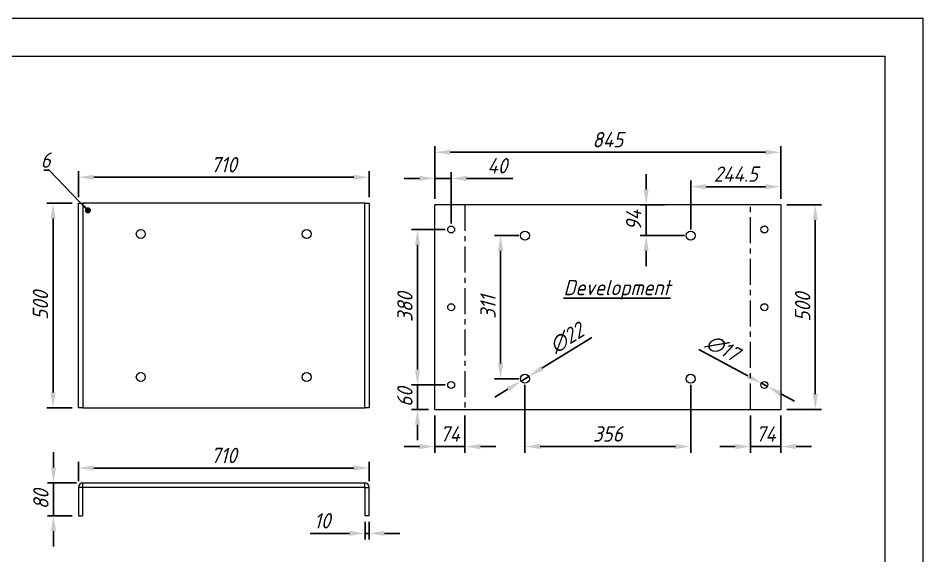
# Model space of a CAD drawing. Header units: millimetres. Extents: x 10754 to 21058, y -8295 to 3421.
# Drawn here: x 16638 to 21058, y 791 to 3421 of the extents above; entities that cross this region are included whole.
import ezdxf

# ---------------------------------------------------------------- set-up
doc = ezdxf.new("R2010")
doc.units = ezdxf.units.MM
doc.header["$LTSCALE"] = 10
doc.header["$PDSIZE"] = -1
doc.linetypes.add('CENTERX2', pattern=[20.32, 12.7, -2.54, 2.54, -2.54])
doc.linetypes.add('SLD-Solid', pattern=[0])
doc.styles.add('GENISO', font='geniso.shx', dxfattribs={"oblique": 15})
doc.dimstyles.new('Scale 1B 2', dxfattribs={"dimscale": 30, "dimtxt": 2.5, "dimasz": 2.5, "dimexe": 1, "dimexo": 1, "dimgap": 0.8, "dimtad": 1, "dimdec": 0, "dimlfac": 0.5, "dimzin": 0, "dimtxsty": 'GENISO', "dimcen": 2.5, "dimclrd": 1, "dimclre": 1, "dimclrt": 256, "dimadec": 0, "dimazin": 0, "dimtfac": 1, "dimtdec": 0, "dimtmove": 0, "dimatfit": 3, "dimfxl": 1, "dimtzin": 0, "dimlwd": -1, "dimlwe": -1, "dimarcsym": 0})
doc.dimstyles.new('Scale 1B5', dxfattribs={"dimscale": 30, "dimtxt": 2.5, "dimasz": 2.5, "dimexe": 1, "dimexo": 1, "dimgap": 0.8, "dimtad": 1, "dimdec": 0, "dimlfac": 0.2, "dimzin": 0, "dimtxsty": 'GENISO', "dimcen": 2.5, "dimclrd": 1, "dimclre": 1, "dimclrt": 256, "dimadec": 0, "dimazin": 0, "dimtfac": 1, "dimtdec": 0, "dimtmove": 0, "dimatfit": 3, "dimfxl": 1, "dimtzin": 0, "dimlwd": -1, "dimlwe": -1, "dimarcsym": 0})

# ---------------------------------------------------------------- blocks, each defined once
blk = doc.blocks.new('*D102')
at = {"color": 1, "transparency": 16777216}
for p, q in [((16932.6, 2545.6), (16932.6, 2672.8)), ((18352.6, 2545.6), (18352.6, 2672.8)), ((17007.6, 2642.8), (18277.6, 2642.8))]:
    blk.add_line(p, q, dxfattribs=at)
for points in [[(17007.6, 2655.3), (17007.6, 2630.3), (16932.6, 2642.8)], [(18277.6, 2655.3), (18277.6, 2630.3), (18352.6, 2642.8)]]:
    blk.add_solid(points, dxfattribs=at)
at = {"layer": 'Defpoints', "color": 0, "transparency": 16777216}
for p in [(18352.6, 2642.8), (16932.6, 2515.6), (18352.6, 2515.6)]:
    blk.add_point(p, dxfattribs=at)
at = {"transparency": 16777216, "insert": (17642.6, 2704.3), "char_height": 75, "attachment_point": 5, "style": 'GENISO'}
blk.add_mtext('710', dxfattribs=at)
blk = doc.blocks.new('*D103')
at = {"color": 1, "transparency": 16777216}
for p, q in [((16902.6, 2515.6), (16778.9, 2515.6)), ((16808.9, 2440.6), (16808.9, 1590.6)), ((16902.6, 1515.6), (16778.9, 1515.6))]:
    blk.add_line(p, q, dxfattribs=at)
for points in [[(16796.4, 2440.6), (16821.4, 2440.6), (16808.9, 2515.6)], [(16796.4, 1590.6), (16821.4, 1590.6), (16808.9, 1515.6)]]:
    blk.add_solid(points, dxfattribs=at)
at = {"layer": 'Defpoints', "color": 0, "transparency": 16777216}
for p in [(16932.6, 2515.6), (16808.9, 1515.6), (16932.6, 1515.6)]:
    blk.add_point(p, dxfattribs=at)
at = {"transparency": 16777216, "insert": (16747.4, 2015.6), "char_height": 75, "attachment_point": 5, "rotation": 90, "style": 'GENISO'}
blk.add_mtext('500', dxfattribs=at)
blk = doc.blocks.new('*D104')
at = {"color": 1, "transparency": 16777216}
for p, q in [((16811.1, 1222.8), (16811.1, 1297.8)), ((16924.1, 1147.8), (16781.1, 1147.8)), ((16811.1, 987.8), (16811.1, 1147.8)), ((16902.6, 987.8), (16781.1, 987.8)), ((16811.1, 912.8), (16811.1, 837.8))]:
    blk.add_line(p, q, dxfattribs=at)
for points in [[(16798.6, 1222.8), (16823.6, 1222.8), (16811.1, 1147.8)], [(16798.6, 912.8), (16823.6, 912.8), (16811.1, 987.8)]]:
    blk.add_solid(points, dxfattribs=at)
at = {"layer": 'Defpoints', "color": 0, "transparency": 16777216}
for p in [(16811.1, 1147.8), (16954.1, 1147.8), (16932.6, 987.8)]:
    blk.add_point(p, dxfattribs=at)
at = {"transparency": 16777216, "insert": (16749.6, 1067.8), "char_height": 75, "attachment_point": 5, "rotation": 90, "style": 'GENISO'}
blk.add_mtext('80', dxfattribs=at)
blk = doc.blocks.new('*D105')
at = {"color": 1, "transparency": 16777216}
for p, q in [((16932.6, 1156.4), (16932.6, 1250.9)), ((18352.6, 1156.7), (18352.6, 1250.9)), ((18277.6, 1220.9), (17007.6, 1220.9))]:
    blk.add_line(p, q, dxfattribs=at)
for points in [[(17007.6, 1233.4), (17007.6, 1208.4), (16932.6, 1220.9)], [(18277.6, 1233.4), (18277.6, 1208.4), (18352.6, 1220.9)]]:
    blk.add_solid(points, dxfattribs=at)
at = {"layer": 'Defpoints', "color": 0, "transparency": 16777216}
for p in [(16932.6, 1220.9), (16932.6, 1126.4), (18352.6, 1126.7)]:
    blk.add_point(p, dxfattribs=at)
at = {"transparency": 16777216, "insert": (17642.6, 1282.4), "char_height": 75, "attachment_point": 5, "style": 'GENISO'}
blk.add_mtext('710', dxfattribs=at)
blk = doc.blocks.new('*D106')
at = {"color": 1, "transparency": 16777216}
for p, q in [((18332.6, 957.8), (18332.6, 871.5)), ((18352.6, 957.8), (18352.6, 871.5)), ((18257.6, 901.5), (18064, 901.5)), ((18352.6, 901.5), (18332.6, 901.5)), ((18427.6, 901.5), (18502.6, 901.5))]:
    blk.add_line(p, q, dxfattribs=at)
for points in [[(18257.6, 914), (18257.6, 889), (18332.6, 901.5)], [(18427.6, 914), (18427.6, 889), (18352.6, 901.5)]]:
    blk.add_solid(points, dxfattribs=at)
at = {"layer": 'Defpoints', "color": 0, "transparency": 16777216}
for p in [(18332.6, 987.8), (18352.6, 987.8), (18332.6, 901.5)]:
    blk.add_point(p, dxfattribs=at)
at = {"transparency": 16777216, "insert": (18123.3, 963), "char_height": 75, "attachment_point": 5, "style": 'GENISO'}
blk.add_mtext('10', dxfattribs=at)
blk = doc.blocks.new('*D107')
at = {"color": 1, "transparency": 16777216}
for p, q in [((20393.6, 2507.4), (20562, 2507.4)), ((20532, 2432.4), (20532, 1582.4)), ((20393.6, 1507.4), (20562, 1507.4))]:
    blk.add_line(p, q, dxfattribs=at)
for points in [[(20519.5, 2432.4), (20544.5, 2432.4), (20532, 2507.4)], [(20519.5, 1582.4), (20544.5, 1582.4), (20532, 1507.4)]]:
    blk.add_solid(points, dxfattribs=at)
at = {"layer": 'Defpoints', "color": 0, "transparency": 16777216}
for p in [(20363.6, 2507.4), (20363.6, 1507.4), (20532, 1507.4)]:
    blk.add_point(p, dxfattribs=at)
at = {"transparency": 16777216, "insert": (20470.5, 2007.4), "char_height": 75, "attachment_point": 5, "rotation": 90, "style": 'GENISO'}
blk.add_mtext('500', dxfattribs=at)
blk = doc.blocks.new('*D108')
at = {"color": 1, "transparency": 16777216}
for p, q in [((18673.5, 2537.4), (18673.5, 2795)), ((20363.6, 2537.4), (20363.6, 2795)), ((18748.5, 2765), (20288.6, 2765))]:
    blk.add_line(p, q, dxfattribs=at)
for points in [[(18748.5, 2777.5), (18748.5, 2752.5), (18673.5, 2765)], [(20288.6, 2777.5), (20288.6, 2752.5), (20363.6, 2765)]]:
    blk.add_solid(points, dxfattribs=at)
at = {"layer": 'Defpoints', "color": 0, "transparency": 16777216}
for p in [(20363.6, 2765), (18673.5, 2507.4), (20363.6, 2507.4)]:
    blk.add_point(p, dxfattribs=at)
at = {"transparency": 16777216, "insert": (19518.5, 2826.5), "char_height": 75, "attachment_point": 5, "style": 'GENISO'}
blk.add_mtext('845', dxfattribs=at)
blk = doc.blocks.new('*D109')
at = {"color": 1, "transparency": 16777216}
for p, q in [((19113.5, 1627.4), (19113.5, 1296)), ((19923.5, 1627.4), (19923.5, 1296)), ((19848.5, 1326), (19188.5, 1326))]:
    blk.add_line(p, q, dxfattribs=at)
for points in [[(19188.5, 1338.5), (19188.5, 1313.5), (19113.5, 1326)], [(19848.5, 1338.5), (19848.5, 1313.5), (19923.5, 1326)]]:
    blk.add_solid(points, dxfattribs=at)
at = {"layer": 'Defpoints', "color": 0, "transparency": 16777216}
for p in [(19113.5, 1657.4), (19923.5, 1657.4), (19113.5, 1326)]:
    blk.add_point(p, dxfattribs=at)
at = {"transparency": 16777216, "insert": (19518.5, 1387.5), "char_height": 75, "attachment_point": 5, "style": 'GENISO'}
blk.add_mtext('356', dxfattribs=at)
blk = doc.blocks.new('*D110')
at = {"color": 1, "transparency": 16777216}
for p, q in [((20216.1, 1477.4), (20216.1, 1296)), ((20363.6, 1477.4), (20363.6, 1296)), ((20141.1, 1326), (20066.1, 1326)), ((20363.6, 1326), (20216.1, 1326)), ((20438.6, 1326), (20513.6, 1326))]:
    blk.add_line(p, q, dxfattribs=at)
for points in [[(20141.1, 1338.5), (20141.1, 1313.5), (20216.1, 1326)], [(20438.6, 1338.5), (20438.6, 1313.5), (20363.6, 1326)]]:
    blk.add_solid(points, dxfattribs=at)
at = {"layer": 'Defpoints', "color": 0, "transparency": 16777216}
for p in [(20216.1, 1507.4), (20363.6, 1507.4), (20216.1, 1326)]:
    blk.add_point(p, dxfattribs=at)
at = {"transparency": 16777216, "insert": (20289.8, 1387.5), "char_height": 75, "attachment_point": 5, "style": 'GENISO'}
blk.add_mtext('74', dxfattribs=at)
blk = doc.blocks.new('*D111')
at = {"color": 1, "transparency": 16777216}
for p, q in [((18673.5, 1477.4), (18673.5, 1296)), ((18821, 1477.4), (18821, 1296)), ((18598.5, 1326), (18523.5, 1326)), ((18821, 1326), (18673.5, 1326)), ((18896, 1326), (18971, 1326))]:
    blk.add_line(p, q, dxfattribs=at)
for points in [[(18598.5, 1338.5), (18598.5, 1313.5), (18673.5, 1326)], [(18896, 1338.5), (18896, 1313.5), (18821, 1326)]]:
    blk.add_solid(points, dxfattribs=at)
at = {"layer": 'Defpoints', "color": 0, "transparency": 16777216}
for p in [(18673.5, 1507.4), (18821, 1507.4), (18673.5, 1326)]:
    blk.add_point(p, dxfattribs=at)
at = {"transparency": 16777216, "insert": (18747.2, 1387.5), "char_height": 75, "attachment_point": 5, "style": 'GENISO'}
blk.add_mtext('74', dxfattribs=at)
blk = doc.blocks.new('*D112')
at = {"color": 1, "transparency": 16777216}
for p, q in [((19083.5, 2357.4), (18964.8, 2357.4)), ((18994.8, 1732.4), (18994.8, 2282.4)), ((19083.5, 1657.4), (18964.8, 1657.4))]:
    blk.add_line(p, q, dxfattribs=at)
for points in [[(18982.3, 2282.4), (19007.3, 2282.4), (18994.8, 2357.4)], [(18982.3, 1732.4), (19007.3, 1732.4), (18994.8, 1657.4)]]:
    blk.add_solid(points, dxfattribs=at)
at = {"layer": 'Defpoints', "color": 0, "transparency": 16777216}
for p in [(18994.8, 2357.4), (19113.5, 2357.4), (19113.5, 1657.4)]:
    blk.add_point(p, dxfattribs=at)
at = {"transparency": 16777216, "insert": (18933.3, 2007.4), "char_height": 75, "attachment_point": 5, "rotation": 90, "style": 'GENISO'}
blk.add_mtext('311', dxfattribs=at)
blk = doc.blocks.new('*D113')
at = {"color": 1, "transparency": 16777216}
for p, q in [((18723.5, 2387.4), (18559, 2387.4)), ((18589, 1702.4), (18589, 2312.4)), ((18723.5, 1627.4), (18559, 1627.4))]:
    blk.add_line(p, q, dxfattribs=at)
for points in [[(18576.5, 2312.4), (18601.5, 2312.4), (18589, 2387.4)], [(18576.5, 1702.4), (18601.5, 1702.4), (18589, 1627.4)]]:
    blk.add_solid(points, dxfattribs=at)
at = {"layer": 'Defpoints', "color": 0, "transparency": 16777216}
for p in [(18589, 2387.4), (18753.5, 2387.4), (18753.5, 1627.4)]:
    blk.add_point(p, dxfattribs=at)
at = {"transparency": 16777216, "insert": (18527.5, 2007.4), "char_height": 75, "attachment_point": 5, "rotation": 90, "style": 'GENISO'}
blk.add_mtext('380', dxfattribs=at)
blk = doc.blocks.new('*D114')
at = {"color": 1, "transparency": 16777216}
for p, q in [((18589, 1702.4), (18589, 1777.4)), ((18723.5, 1627.4), (18559, 1627.4)), ((18589, 1627.4), (18589, 1507.4)), ((18643.5, 1507.4), (18559, 1507.4)), ((18589, 1432.4), (18589, 1357.4))]:
    blk.add_line(p, q, dxfattribs=at)
for points in [[(18576.5, 1702.4), (18601.5, 1702.4), (18589, 1627.4)], [(18576.5, 1432.4), (18601.5, 1432.4), (18589, 1507.4)]]:
    blk.add_solid(points, dxfattribs=at)
at = {"layer": 'Defpoints', "color": 0, "transparency": 16777216}
for p in [(18753.5, 1627.4), (18589, 1507.4), (18673.5, 1507.4)]:
    blk.add_point(p, dxfattribs=at)
at = {"transparency": 16777216, "insert": (18527.5, 1567.4), "char_height": 75, "attachment_point": 5, "rotation": 90, "style": 'GENISO'}
blk.add_mtext('60', dxfattribs=at)
blk = doc.blocks.new('*D115')
at = {"color": 1, "transparency": 16777216}
for p, q in [((18673.5, 2537.4), (18673.5, 2667.4)), ((18753.5, 2417.4), (18753.5, 2667.4)), ((18598.5, 2637.4), (18523.5, 2637.4)), ((18673.5, 2637.4), (18753.5, 2637.4)), ((18828.5, 2637.4), (19054.6, 2637.4))]:
    blk.add_line(p, q, dxfattribs=at)
for points in [[(18598.5, 2649.9), (18598.5, 2624.9), (18673.5, 2637.4)], [(18828.5, 2649.9), (18828.5, 2624.9), (18753.5, 2637.4)]]:
    blk.add_solid(points, dxfattribs=at)
at = {"layer": 'Defpoints', "color": 0, "transparency": 16777216}
for p in [(18673.5, 2637.4), (18673.5, 2507.4), (18753.5, 2387.4)]:
    blk.add_point(p, dxfattribs=at)
at = {"transparency": 16777216, "insert": (18979, 2698.9), "char_height": 75, "attachment_point": 5, "style": 'GENISO'}
blk.add_mtext('40', dxfattribs=at)
blk = doc.blocks.new('*D116')
at = {"color": 1, "transparency": 16777216}
for p, q in [((19440.5, 1859.6), (19196, 1708.5)), ((19094.8, 1645.9), (19132.3, 1669)), ((19031, 1606.4), (18967.2, 1567))]:
    blk.add_line(p, q, dxfattribs=at)
for points in [[(19189.5, 1719.1), (19202.6, 1697.8), (19132.3, 1669)], [(19024.5, 1617.1), (19037.6, 1595.8), (19094.8, 1645.9)]]:
    blk.add_solid(points, dxfattribs=at)
at = {"layer": 'Defpoints', "color": 0, "transparency": 16777216}
for p in [(19094.8, 1645.9), (19132.3, 1669)]:
    blk.add_point(p, dxfattribs=at)
at = {"transparency": 16777216, "insert": (19317.8, 1856.1), "char_height": 75, "attachment_point": 5, "rotation": 31.7311, "style": 'GENISO'}
blk.add_mtext('∅22', dxfattribs=at)
blk = doc.blocks.new('*D117')
at = {"color": 1, "transparency": 16777216}
for p, q in [((19962.5, 1801.1), (20202.7, 1671.2)), ((20298.6, 1619.4), (20268.7, 1635.5)), ((20364.5, 1583.7), (20430.5, 1548))]:
    blk.add_line(p, q, dxfattribs=at)
for points in [[(20208.6, 1682.2), (20196.7, 1660.2), (20268.7, 1635.5)], [(20370.5, 1594.7), (20358.6, 1572.7), (20298.6, 1619.4)]]:
    blk.add_solid(points, dxfattribs=at)
at = {"layer": 'Defpoints', "color": 0, "transparency": 16777216}
for p in [(20268.7, 1635.5), (20298.6, 1619.4)]:
    blk.add_point(p, dxfattribs=at)
at = {"transparency": 16777216, "insert": (20078.8, 1808.1), "char_height": 75, "attachment_point": 5, "rotation": 331.6003, "style": 'GENISO'}
blk.add_mtext('∅17', dxfattribs=at)
blk = doc.blocks.new('*D118')
at = {"color": 1, "transparency": 16777216}
for p, q in [((19923.5, 2387.4), (19923.5, 2626.6)), ((20363.6, 2537.4), (20363.6, 2626.6)), ((19998.5, 2596.6), (20288.6, 2596.6))]:
    blk.add_line(p, q, dxfattribs=at)
for points in [[(19998.5, 2609.1), (19998.5, 2584.1), (19923.5, 2596.6)], [(20288.6, 2609.1), (20288.6, 2584.1), (20363.6, 2596.6)]]:
    blk.add_solid(points, dxfattribs=at)
at = {"layer": 'Defpoints', "color": 0, "transparency": 16777216}
for p in [(20363.6, 2596.6), (20363.6, 2507.4), (19923.5, 2357.4)]:
    blk.add_point(p, dxfattribs=at)
at = {"transparency": 16777216, "insert": (20143.6, 2658.1), "char_height": 75, "attachment_point": 5, "style": 'GENISO'}
blk.add_mtext('244.5', dxfattribs=at)
blk = doc.blocks.new('*D119')
at = {"color": 1, "transparency": 16777216}
for p, q in [((19706, 2582.4), (19706, 2657.4)), ((19795.8, 2507.4), (19676, 2507.4)), ((19706, 2357.4), (19706, 2507.4)), ((19893.5, 2357.4), (19676, 2357.4)), ((19706, 2282.4), (19706, 2207.4))]:
    blk.add_line(p, q, dxfattribs=at)
for points in [[(19693.5, 2582.4), (19718.5, 2582.4), (19706, 2507.4)], [(19693.5, 2282.4), (19718.5, 2282.4), (19706, 2357.4)]]:
    blk.add_solid(points, dxfattribs=at)
at = {"layer": 'Defpoints', "color": 0, "transparency": 16777216}
for p in [(19706, 2507.4), (19825.8, 2507.4), (19923.5, 2357.4)]:
    blk.add_point(p, dxfattribs=at)
at = {"transparency": 16777216, "insert": (19644.5, 2432.4), "char_height": 75, "attachment_point": 5, "rotation": 90, "style": 'GENISO'}
blk.add_mtext('94', dxfattribs=at)

msp = doc.modelspace()

# ---------------------------------------------------------------- linework, layer by layer
at = {"color": 3, "lineweight": 13}
for p, q in [((16932.6, 1515.6), (16932.6, 2515.6)), ((16932.6, 2515.6), (16954.1, 2515.6)), ((16954.1, 2515.6), (16954.1, 1515.6)), ((18331.1, 2515.6), (16954.1, 2515.6)), ((18331.1, 1515.6), (18331.1, 2515.6)), ((18331.1, 2515.6), (18352.6, 2515.6)), ((18352.6, 2515.6), (18352.6, 1515.6)), ((18673.5, 1507.4), (18673.5, 2507.4)), ((20363.6, 2507.4), (18673.5, 2507.4)), ((20363.6, 2507.4), (20363.6, 1507.4)), ((16954.1, 1515.6), (16932.6, 1515.6)), ((16954.1, 1515.6), (18331.1, 1515.6)), ((18352.6, 1515.6), (18331.1, 1515.6)), ((18673.5, 1507.4), (20363.6, 1507.4)), ((16952.6, 1126.4), (16932.6, 1126.4)), ((16932.6, 1126.4), (16932.6, 987.8)), ((16952.6, 1126.4), (16952.6, 987.8)), ((16954.1, 1127.8), (16954.1, 1147.8)), ((16954.1, 1147.8), (18331.1, 1147.8)), ((16954.1, 1127.8), (18331.1, 1127.8)), ((18331.1, 1127.8), (18331.1, 1147.8)), ((18332.6, 1126.4), (18352.6, 1126.4)), ((18332.6, 987.8), (18332.6, 1126.4)), ((18352.6, 987.8), (18352.6, 1126.4)), ((16932.6, 987.8), (16952.6, 987.8)), ((18352.6, 987.8), (18332.6, 987.8))]:
    msp.add_line(p, q, dxfattribs=at)
at = {"color": 3, "linetype": 'CENTERX2', "lineweight": 13}
for p, q in [((18821, 2507.4), (18821, 1507.4)), ((20216.1, 1507.4), (20216.1, 2507.4))]:
    msp.add_line(p, q, dxfattribs=at)
at = {"color": 7, "linetype": 'SLD-Solid', "lineweight": 0}
for points in [[(10754.1, 3421.2), (21057.7, 3421.2), (21057.7, -3828.6), (10754.1, -3828.6)], [(10940.3, 3235), (20871.5, 3235), (20871.5, -3642.4), (10940.3, -3642.4)]]:
    msp.add_lwpolyline(points, close=True, dxfattribs=at)
at = {"color": 3, "lineweight": 13}
for centre, radius in [((17237.6, 2365.6), 22), ((18047.6, 2365.6), 22), ((18753.5, 2387.4), 17), ((20283.6, 2387.4), 17), ((19113.5, 2357.4), 22), ((19923.5, 2357.4), 22), ((18753.5, 2007.4), 17), ((20283.6, 2007.4), 17), ((17237.6, 1665.6), 22), ((18047.6, 1665.6), 22), ((18753.5, 1627.4), 17), ((19113.5, 1657.4), 22), ((19923.5, 1657.4), 22), ((20283.6, 1627.4), 17)]:
    msp.add_circle(centre, radius, dxfattribs=at)
for centre, radius, start, end in [((16954.1, 1126.4), 21.5, 90, 180), ((16954.1, 1126.4), 1.47, 90, 180), ((18331.1, 1126.4), 21.5, 0, 90), ((18331.1, 1126.4), 1.47, 0, 90)]:
    msp.add_arc(centre, radius, start, end, dxfattribs=at)

# ---------------------------------------------------------------- texts
at = {"char_height": 75, "attachment_point": 5, "style": 'GENISO'}
for s, insert in [('6', (16772.6, 2726.6)), ('{\\LDevelopment}', (19563.3, 2092.2))]:
    msp.add_mtext(s, dxfattribs=dict(at, insert=insert))

# ---------------------------------------------------------------- dimensions: what is measured, and where the dimension line sits
for base, p1, p2, picture, middle in [((20363.6, 2765), (18673.5, 2507.4), (20363.6, 2507.4), '*D108', (19518.5, 2826.5)), ((18352.6, 2642.8), (16932.6, 2515.6), (18352.6, 2515.6), '*D102', (17642.6, 2704.3)), ((18673.5, 1326), (18821, 1507.4), (18673.5, 1507.4), '*D111', (18747.2, 1387.5)), ((20216.1, 1326), (20363.6, 1507.4), (20216.1, 1507.4), '*D110', (20289.8, 1387.5)), ((16932.6, 1220.9), (18352.6, 1126.7), (16932.6, 1126.4), '*D105', (17642.6, 1282.4)), ((18332.6, 901.5), (18352.6, 987.8), (18332.6, 987.8), '*D106', (18123.3, 963))]:
    dim = msp.add_linear_dim(base=base, p1=p1, p2=p2, dimstyle='Scale 1B 2')
    dim.commit()
    dim.dimension.update_dxf_attribs({"geometry": picture, "text_midpoint": middle})
dim = msp.add_linear_dim(base=(18673.5, 2637.4), p1=(18753.5, 2387.4), p2=(18673.5, 2507.4), dimstyle='Scale 1B 2')
dim.commit()
dim.dimension.update_dxf_attribs({"geometry": '*D115', "text_midpoint": (18979, 2637.4), "dimtype": 160})
for base, p1, p2, text, picture, middle in [((20363.6, 2596.6), (19923.5, 2357.4), (20363.6, 2507.4), '244.5', '*D118', (20143.6, 2658.1)), ((19113.5, 1326), (19923.5, 1657.4), (19113.5, 1657.4), '356', '*D109', (19518.5, 1387.5))]:
    dim = msp.add_linear_dim(base=base, p1=p1, p2=p2, text=text, dimstyle='Scale 1B 2')
    dim.commit()
    dim.dimension.update_dxf_attribs({"geometry": picture, "text_midpoint": middle})
for base, p1, p2, text, picture, middle in [((19706, 2507.4), (19923.5, 2357.4), (19825.8, 2507.4), '94', '*D119', (19644.5, 2432.4)), ((18994.8, 2357.4), (19113.5, 1657.4), (19113.5, 2357.4), '311', '*D112', (18933.3, 2007.4))]:
    dim = msp.add_linear_dim(base=base, p1=p1, p2=p2, angle=90, text=text, dimstyle='Scale 1B 2')
    dim.commit()
    dim.dimension.update_dxf_attribs({"geometry": picture, "text_midpoint": middle})
for base, p1, p2, picture, middle in [((16808.9, 1515.6), (16932.6, 2515.6), (16932.6, 1515.6), '*D103', (16747.4, 2015.6)), ((20532, 1507.4), (20363.6, 2507.4), (20363.6, 1507.4), '*D107', (20470.5, 2007.4)), ((18589, 2387.4), (18753.5, 1627.4), (18753.5, 2387.4), '*D113', (18527.5, 2007.4)), ((16811.1, 1147.8), (16932.6, 987.8), (16954.1, 1147.8), '*D104', (16749.6, 1067.8))]:
    dim = msp.add_linear_dim(base=base, p1=p1, p2=p2, angle=90, dimstyle='Scale 1B 2')
    dim.commit()
    dim.dimension.update_dxf_attribs({"geometry": picture, "text_midpoint": middle})
for p1, p2, picture, middle in [((19094.8, 1645.9), (19132.3, 1669), '*D116', (19317.8, 1856.1)), ((20298.6, 1619.4), (20268.7, 1635.5), '*D117', (20078.8, 1808.1))]:
    dim = msp.add_diameter_dim_2p(p1=p1, p2=p2, dimstyle='Scale 1B 2')
    dim.commit()
    dim.dimension.update_dxf_attribs({"geometry": picture, "text_midpoint": middle})
dim = msp.add_linear_dim(base=(18589, 1507.4), p1=(18753.5, 1627.4), p2=(18673.5, 1507.4), angle=90, dimstyle='Scale 1B 2')
dim.commit()
dim.dimension.update_dxf_attribs({"geometry": '*D114', "text_midpoint": (18589, 1567.4), "dimtype": 160})

# ---------------------------------------------------------------- leaders
msp.add_leader([(16979.3, 2481), (16790.5, 2676.9), (16764, 2676.9)], dimstyle='Scale 1B5', override={"dimasz": 1, "dimldrblk": 'Dot'})

doc.saveas('drawing.dxf')
